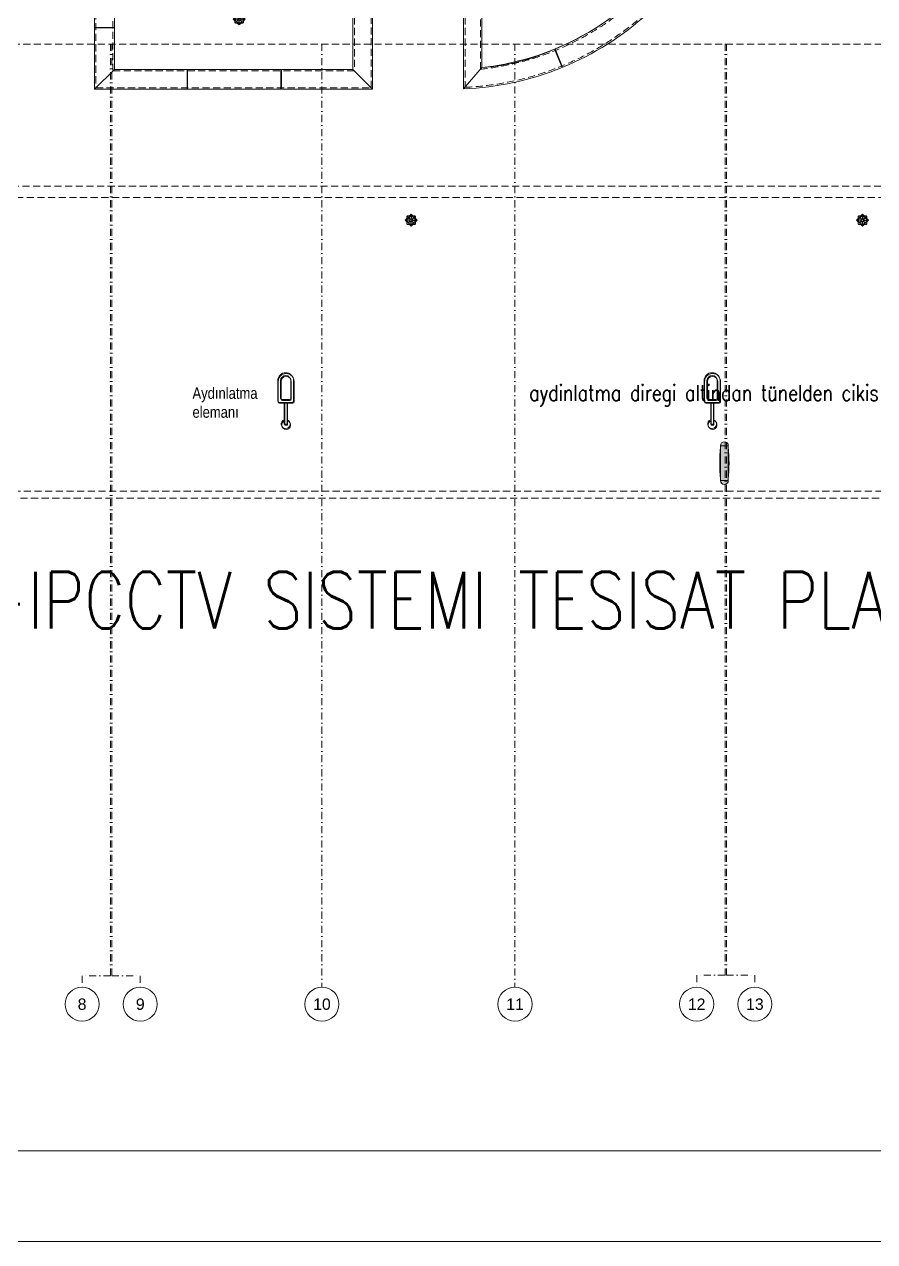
# Model space of a CAD drawing. Header units: metres. Extents: x -13621 to 152406, y -16073 to 22221.
# Drawn here: x 117052 to 120047, y -4219 to 69 of the extents above; entities that cross this region are included whole.
import ezdxf
from ezdxf.enums import TextEntityAlignment as Align

# ---------------------------------------------------------------- set-up
doc = ezdxf.new("R2010")
doc.units = ezdxf.units.M
doc.header["$LTSCALE"] = 100
doc.header["$MEASUREMENT"] = 0
for name, pattern in [('DASHDOT2', [0.5, 0.25, -0.125, 0, -0.125]), ('DOT2', [0.125, 0, -0.125]), ('HIDDEN', [0.375, 0.25, -0.125])]:
    doc.linetypes.add(name, pattern=pattern)
doc.layers.get('0').update_dxf_attribs({"color": 9, "lineweight": 9})
for name, color, linetype, lineweight in [('05S', 9, 'Continuous', 9), ('06A', 9, 'Continuous', 9), ('06C', 9, 'Continuous', 9), ('06D', 9, 'Continuous', 9), ('20', 9, 'DOT2', 9), ('21', 9, 'Continuous', 9), ('24', 9, 'DASHDOT2', 9), ('40', 9, 'Continuous', 9), ('40A', 9, 'Continuous', 9), ('E-YAZI', 7, 'Continuous', 30)]:
    doc.layers.add(name, color=color, linetype=linetype, lineweight=lineweight)
doc.styles.add('Arial', font='arial.ttf', dxfattribs={"height": 2.5})
doc.styles.add('E-YAZI', font='txttw.shx')
doc.styles.add('MuuM_TEXT-STANDART', font='ARIALN.TTF')

# ---------------------------------------------------------------- blocks, each defined once
blk = doc.blocks.new('p-suzgec')
at = {"ltscale": 25}
for p, q in [((-21.1, 0), (-15.5, 5.7)), ((-15.5, -5.7), (-21.1, 0)), ((-15.5, 5.7), (-15.2, 5.9)), ((-15.5, -5.7), (-15.5, 5.7)), ((-13.2, 15), (-15.2, 13)), ((-15.2, 13), (-15.2, -13)), ((12.8, 15), (-13.2, 15)), ((-10.5, 1.2), (-3.4, 0.3)), ((-6.1, 15), (-5.9, 15.2)), ((-5.9, 12.3), (-6, 12.5)), ((-5.9, 15.2), (-0.2, 20.9)), ((-5.9, 15.2), (5.4, 15.2)), ((-5.8, 12), (-5.9, 12.3)), ((-5.1, 12.9), (-5, 12.7)), ((-5, 12.7), (-4.8, 12.4)), ((-3.3, 0.2), (-3.4, 0.3)), ((-0.2, 0), (-0.5, 0)), ((-0.2, 20.9), (5.4, 15.2)), ((-0.2, 0), (-0.2, 0.2)), ((-0.2, 0), (0, 0)), ((-0.2, 0), (-0.2, -0.2)), ((0.9, 10.2), (0, 3.1)), ((0, 3), (0, 3.1)), ((5.4, 15.2), (5.6, 15)), ((12.1, 5.6), (12.3, 5.7)), ((12.6, 4.8), (12.5, 4.7)), ((14.8, 13), (12.8, 15)), ((14.8, -13), (14.8, 13)), ((14.8, 5.9), (15, 5.7)), ((15, 5.7), (15, -5.7)), ((15, 5.7), (20.6, 0)), ((20.6, 0), (15, -5.7)), ((-15.2, -5.9), (-15.5, -5.7)), ((-15.2, -13), (-13.2, -15)), ((-13.2, -15), (12.8, -15)), ((-13.1, -4.8), (-13, -4.7)), ((-13, -4.7), (-12.6, -4.6)), ((-12.6, -5.6), (-12.8, -5.7)), ((-12.2, -5.5), (-12.6, -5.6)), ((-5.9, -15.2), (-6.1, -15)), ((5.4, -15.2), (-5.9, -15.2)), ((-0.2, -20.9), (-5.9, -15.2)), ((-1.4, -10.2), (-0.5, -3.1)), ((-0.5, -3), (-0.5, -3.1)), ((5.4, -15.2), (-0.2, -20.9)), ((2.8, -0.2), (2.9, -0.3)), ((10, -1.2), (2.9, -0.3)), ((4.5, -12.7), (4.3, -12.4)), ((4.6, -12.9), (4.5, -12.7)), ((5.3, -12), (5.4, -12.3)), ((5.4, -12.3), (5.5, -12.5)), ((5.6, -15), (5.4, -15.2)), ((12.8, -15), (14.8, -13)), ((15, -5.7), (14.8, -5.9))]:
    blk.add_line(p, q, dxfattribs=at)
for centre, radius in [((-17.9, 0), 0.4), ((-17.9, 0), 0.358), ((-0.2, 0), 14.3), ((-12.8, 12.5), 0.3), ((-0.2, 17.7), 0.4), ((-0.2, 17.7), 0.358), ((12.2, 12.5), 0.3), ((17.4, 0), 0.4), ((17.4, 0), 0.358), ((-12.8, -12.5), 0.3), ((-0.2, -17.7), 0.4), ((-0.2, -17.7), 0.358), ((12.2, -12.5), 0.3)]:
    blk.add_circle(centre, radius, dxfattribs=at)
for radius, start, end in [(13.5, 114.6147, 200.3853), (13.8, 110.4176, 114.5824), (13.7, 110.4084, 114.5916), (13.3, 110.3378, 114.6622), (13.2, 110.3292, 114.6708), (13.5, 24.6147, 110.3853), (13.6, 294.6147, 20.3853), (13.2, 20.3292, 24.6708), (13.3, 20.3378, 24.6622), (13.7, 20.4084, 24.5916), (13.8, 20.4176, 24.5824), (13.7, 200.4084, 204.5916), (13.8, 200.4176, 204.5824), (13.3, 200.3378, 204.6622), (13.2, 200.3292, 204.6708), (13.5, 204.6147, 290.3853), (13.2, 290.3292, 294.6708), (13.3, 290.3378, 294.6622), (13.7, 290.4084, 294.5916), (13.8, 290.4176, 294.5824)]:
    blk.add_arc((-0.2, 0), radius, start, end, dxfattribs=at)
for points, knots in [([(-10.5, -0.3), (-10.6, -0.3), (-10.7, -0.3), (-10.9, -0.2), (-11, -0.2), (-11.1, 0), (-11.2, 0.1), (-11.2, 0.3), (-11.2, 0.4), (-11.2, 0.6), (-11.2, 0.7), (-11.1, 0.9), (-11.1, 1), (-10.9, 1.1), (-10.8, 1.1), (-10.6, 1.2), (-10.5, 1.2), (-10.4, 1.2)], [2.169268, 2.169268, 2.169268, 2.169268, 2.468107, 2.468107, 2.768207, 2.768207, 3.065525, 3.065525, 3.362844, 3.362844, 3.660162, 3.660162, 3.95748, 3.95748, 4.257581, 4.257581, 4.55635, 4.55635, 4.55635, 4.55635]), ([(-7.7, 7), (-7.8, 7.1), (-7.8, 7.2), (-7.9, 7.4), (-7.9, 7.5), (-7.9, 7.7), (-7.9, 7.8), (-7.8, 8), (-7.8, 8), (-7.6, 8.2), (-7.5, 8.2), (-7.3, 8.3), (-7.2, 8.3), (-7, 8.3), (-6.9, 8.3), (-6.7, 8.2), (-6.6, 8.1), (-6.6, 8)], [2.169268, 2.169268, 2.169268, 2.169268, 2.468107, 2.468107, 2.768207, 2.768207, 3.065525, 3.065525, 3.362844, 3.362844, 3.660162, 3.660162, 3.95748, 3.95748, 4.257581, 4.257581, 4.55635, 4.55635, 4.55635, 4.55635]), ([(-3.5, 0.4), (-3.5, 0.4), (-3.5, 0.4), (-3.5, 0.4), (-3.4, 0.4), (-3.4, 0.4), (-3.4, 0.3), (-3.3, 0.3), (-3.3, 0.3), (-3.3, 0.3), (-3.3, 0.2), (-3.2, 0.2), (-3.2, 0.1), (-3.3, 0.1), (-3.3, 0), (-3.3, 0), (-3.3, -0.1), (-3.4, -0.1), (-3.4, -0.1), (-3.5, -0.1), (-3.5, -0.1), (-3.5, -0.1), (-3.5, -0.1)], [-0.0013985, -0.0013985, -0.0013985, -0.0013985, 0, 0, 0, 0.0909291, 0.0909291, 0.1818582, 0.1818582, 0.2711248, 0.2711248, 0.3603915, 0.3603915, 0.4496581, 0.4496581, 0.5389247, 0.5389247, 0.6298538, 0.6298538, 0.7207829, 0.7207829, 0.7401198, 0.7401198, 0.7401198, 0.7401198]), ([(-2.2, 2.6), (-2.2, 2.6), (-2.2, 2.6), (-2.2, 2.6), (-2.2, 2.5), (-2.2, 2.5), (-2.2, 2.4), (-2.2, 2.4), (-2.2, 2.3), (-2.2, 2.3), (-2.2, 2.3), (-2.3, 2.2), (-2.3, 2.2), (-2.3, 2.2), (-2.4, 2.2), (-2.4, 2.1), (-2.5, 2.1), (-2.5, 2.2), (-2.6, 2.2), (-2.6, 2.2), (-2.6, 2.2), (-2.6, 2.2), (-2.6, 2.2)], [-0.0013985, -0.0013985, -0.0013985, -0.0013985, 0, 0, 0, 0.0909291, 0.0909291, 0.1818582, 0.1818582, 0.2711248, 0.2711248, 0.3603915, 0.3603915, 0.4496581, 0.4496581, 0.5389247, 0.5389247, 0.6298538, 0.6298538, 0.7207829, 0.7207829, 0.7401198, 0.7401198, 0.7401198, 0.7401198]), ([(-0.6, 10.2), (-0.6, 10.3), (-0.5, 10.4), (-0.5, 10.6), (-0.4, 10.7), (-0.3, 10.8), (-0.2, 10.9), (0, 11), (0.1, 11), (0.3, 11), (0.4, 11), (0.6, 10.9), (0.7, 10.8), (0.8, 10.7), (0.9, 10.6), (0.9, 10.4), (1, 10.3), (0.9, 10.2)], [2.169268, 2.169268, 2.169268, 2.169268, 2.468107, 2.468107, 2.768207, 2.768207, 3.065525, 3.065525, 3.362844, 3.362844, 3.660162, 3.660162, 3.95748, 3.95748, 4.257581, 4.257581, 4.55635, 4.55635, 4.55635, 4.55635]), ([(0.1, 3.2), (0.1, 3.2), (0.1, 3.2), (0.1, 3.2), (0.1, 3.2), (0.1, 3.2), (0.1, 3.1), (0.1, 3.1), (0, 3), (0, 3), (-0.1, 3), (-0.1, 3), (-0.2, 3), (-0.2, 3), (-0.2, 3), (-0.3, 3), (-0.3, 3.1), (-0.3, 3.1), (-0.4, 3.2), (-0.4, 3.2), (-0.4, 3.2), (-0.4, 3.3), (-0.4, 3.3)], [-0.0013985, -0.0013985, -0.0013985, -0.0013985, 0, 0, 0, 0.0909291, 0.0909291, 0.1818582, 0.1818582, 0.2711248, 0.2711248, 0.3603915, 0.3603915, 0.4496581, 0.4496581, 0.5389247, 0.5389247, 0.6298538, 0.6298538, 0.7207829, 0.7207829, 0.7401198, 0.7401198, 0.7401198, 0.7401198]), ([(2.3, 2), (2.3, 2), (2.3, 2), (2.3, 2), (2.3, 2), (2.2, 2), (2.2, 1.9), (2.2, 1.9), (2.1, 1.9), (2.1, 2), (2, 2), (2, 2), (1.9, 2), (1.9, 2.1), (1.9, 2.1), (1.9, 2.2), (1.9, 2.2), (1.9, 2.3), (1.9, 2.3), (1.9, 2.3), (2, 2.4), (2, 2.4), (2, 2.4)], [-0.0013985, -0.0013985, -0.0013985, -0.0013985, 0, 0, 0, 0.0909291, 0.0909291, 0.1818582, 0.1818582, 0.2711248, 0.2711248, 0.3603915, 0.3603915, 0.4496581, 0.4496581, 0.5389247, 0.5389247, 0.6298538, 0.6298538, 0.7207829, 0.7207829, 0.7401198, 0.7401198, 0.7401198, 0.7401198]), ([(3, -0.4), (3, -0.4), (3, -0.4), (3, -0.4), (2.9, -0.4), (2.9, -0.4), (2.9, -0.3), (2.8, -0.3), (2.8, -0.3), (2.8, -0.3), (2.8, -0.2), (2.7, -0.2), (2.7, -0.1), (2.8, -0.1), (2.8, 0), (2.8, 0), (2.8, 0.1), (2.9, 0.1), (2.9, 0.1), (3, 0.1), (3, 0.1), (3, 0.1), (3, 0.1)], [-0.0013985, -0.0013985, -0.0013985, -0.0013985, 0, 0, 0, 0.0909291, 0.0909291, 0.1818582, 0.1818582, 0.2711248, 0.2711248, 0.3603915, 0.3603915, 0.4496581, 0.4496581, 0.5389247, 0.5389247, 0.6298538, 0.6298538, 0.7207829, 0.7207829, 0.7401198, 0.7401198, 0.7401198, 0.7401198]), ([(6.8, 7.4), (6.8, 7.5), (6.9, 7.6), (7.1, 7.7), (7.2, 7.7), (7.4, 7.7), (7.5, 7.7), (7.7, 7.6), (7.8, 7.5), (7.9, 7.4), (8, 7.3), (8.1, 7.1), (8.1, 7), (8, 6.8), (8, 6.7), (7.9, 6.5), (7.8, 6.4), (7.8, 6.3)], [2.169268, 2.169268, 2.169268, 2.169268, 2.468107, 2.468107, 2.768207, 2.768207, 3.065525, 3.065525, 3.362844, 3.362844, 3.660162, 3.660162, 3.95748, 3.95748, 4.257581, 4.257581, 4.55635, 4.55635, 4.55635, 4.55635]), ([(10, 0.3), (10.1, 0.3), (10.2, 0.3), (10.4, 0.2), (10.5, 0.2), (10.6, 0), (10.7, -0.1), (10.7, -0.3), (10.7, -0.4), (10.7, -0.6), (10.7, -0.7), (10.6, -0.9), (10.6, -1), (10.4, -1.1), (10.3, -1.1), (10.1, -1.2), (10, -1.2), (9.9, -1.2)], [2.169268, 2.169268, 2.169268, 2.169268, 2.468107, 2.468107, 2.768207, 2.768207, 3.065525, 3.065525, 3.362844, 3.362844, 3.660162, 3.660162, 3.95748, 3.95748, 4.257581, 4.257581, 4.55635, 4.55635, 4.55635, 4.55635]), ([(-7.3, -7.4), (-7.3, -7.5), (-7.4, -7.6), (-7.6, -7.7), (-7.7, -7.7), (-7.9, -7.7), (-8, -7.7), (-8.2, -7.6), (-8.3, -7.5), (-8.4, -7.4), (-8.5, -7.3), (-8.6, -7.1), (-8.6, -7), (-8.5, -6.8), (-8.5, -6.7), (-8.4, -6.5), (-8.3, -6.4), (-8.3, -6.3)], [2.169268, 2.169268, 2.169268, 2.169268, 2.468107, 2.468107, 2.768207, 2.768207, 3.065525, 3.065525, 3.362844, 3.362844, 3.660162, 3.660162, 3.95748, 3.95748, 4.257581, 4.257581, 4.55635, 4.55635, 4.55635, 4.55635]), ([(-2.8, -2), (-2.8, -2), (-2.8, -2), (-2.8, -2), (-2.8, -2), (-2.7, -2), (-2.7, -1.9), (-2.7, -1.9), (-2.6, -1.9), (-2.6, -2), (-2.5, -2), (-2.5, -2), (-2.4, -2), (-2.4, -2.1), (-2.4, -2.1), (-2.4, -2.2), (-2.4, -2.2), (-2.4, -2.3), (-2.4, -2.3), (-2.4, -2.3), (-2.5, -2.4), (-2.5, -2.4), (-2.5, -2.4)], [-0.0013985, -0.0013985, -0.0013985, -0.0013985, 0, 0, 0, 0.0909291, 0.0909291, 0.1818582, 0.1818582, 0.2711248, 0.2711248, 0.3603915, 0.3603915, 0.4496581, 0.4496581, 0.5389247, 0.5389247, 0.6298538, 0.6298538, 0.7207829, 0.7207829, 0.7401198, 0.7401198, 0.7401198, 0.7401198]), ([(0.1, -10.2), (0.1, -10.3), (0, -10.4), (0, -10.6), (-0.1, -10.7), (-0.2, -10.8), (-0.3, -10.9), (-0.5, -11), (-0.6, -11), (-0.8, -11), (-0.9, -11), (-1.1, -10.9), (-1.2, -10.8), (-1.3, -10.7), (-1.4, -10.6), (-1.4, -10.4), (-1.5, -10.3), (-1.4, -10.2)], [2.169268, 2.169268, 2.169268, 2.169268, 2.468107, 2.468107, 2.768207, 2.768207, 3.065525, 3.065525, 3.362844, 3.362844, 3.660162, 3.660162, 3.95748, 3.95748, 4.257581, 4.257581, 4.55635, 4.55635, 4.55635, 4.55635]), ([(-0.6, -3.2), (-0.6, -3.2), (-0.6, -3.2), (-0.6, -3.2), (-0.6, -3.2), (-0.6, -3.2), (-0.6, -3.1), (-0.6, -3.1), (-0.5, -3), (-0.5, -3), (-0.4, -3), (-0.4, -3), (-0.4, -3), (-0.3, -3), (-0.3, -3), (-0.2, -3), (-0.2, -3.1), (-0.2, -3.1), (-0.2, -3.2), (-0.1, -3.2), (-0.1, -3.2), (-0.1, -3.3), (-0.1, -3.3)], [-0.0013985, -0.0013985, -0.0013985, -0.0013985, 0, 0, 0, 0.0909291, 0.0909291, 0.1818582, 0.1818582, 0.2711248, 0.2711248, 0.3603915, 0.3603915, 0.4496581, 0.4496581, 0.5389247, 0.5389247, 0.6298538, 0.6298538, 0.7207829, 0.7207829, 0.7401198, 0.7401198, 0.7401198, 0.7401198]), ([(1.7, -2.6), (1.7, -2.6), (1.7, -2.6), (1.7, -2.6), (1.7, -2.5), (1.7, -2.5), (1.7, -2.4), (1.7, -2.4), (1.7, -2.3), (1.7, -2.3), (1.7, -2.3), (1.8, -2.2), (1.8, -2.2), (1.8, -2.2), (1.9, -2.2), (1.9, -2.1), (2, -2.1), (2, -2.2), (2.1, -2.2), (2.1, -2.2), (2.1, -2.2), (2.1, -2.2), (2.1, -2.2)], [-0.0013985, -0.0013985, -0.0013985, -0.0013985, 0, 0, 0, 0.0909291, 0.0909291, 0.1818582, 0.1818582, 0.2711248, 0.2711248, 0.3603915, 0.3603915, 0.4496581, 0.4496581, 0.5389247, 0.5389247, 0.6298538, 0.6298538, 0.7207829, 0.7207829, 0.7401198, 0.7401198, 0.7401198, 0.7401198]), ([(7.2, -7), (7.3, -7.1), (7.3, -7.2), (7.4, -7.4), (7.4, -7.5), (7.4, -7.7), (7.4, -7.8), (7.3, -8), (7.3, -8), (7.1, -8.2), (7, -8.2), (6.8, -8.3), (6.7, -8.3), (6.5, -8.3), (6.4, -8.3), (6.2, -8.2), (6.1, -8.1), (6.1, -8)], [2.169268, 2.169268, 2.169268, 2.169268, 2.468107, 2.468107, 2.768207, 2.768207, 3.065525, 3.065525, 3.362844, 3.362844, 3.660162, 3.660162, 3.95748, 3.95748, 4.257581, 4.257581, 4.55635, 4.55635, 4.55635, 4.55635])]:
    blk.add_open_spline(points, degree=3, knots=knots, dxfattribs=at)
for points, weights in [([(-10.4, 1.2), (-5.1, 0.6), (-3.5, 0.4)], [1.04357122072, 1.19470433147, 1]), ([(-2.6, 2.2), (-3.9, 3.4), (-7.7, 7)], [1, 1.19289012244, 1.04336959178]), ([(-6.6, 8), (-3.3, 3.9), (-2.2, 2.6)], [1.04357122128, 1.19470433435, 1]), ([(-0.4, 3.3), (-0.4, 4.9), (-0.6, 10.2)], [1, 1.1928901223, 1.04336959175]), ([(0.9, 10.2), (0.3, 4.9), (0.1, 3.2)], [1.04357122043, 1.19470432993, 1]), ([(2, 2.4), (3.1, 3.6), (6.8, 7.4)], [1, 1.19289012017, 1.04336959134]), ([(7.8, 6.3), (3.6, 3), (2.3, 2)], [1.04357122006, 1.19470432802, 1]), ([(11.7, 5.5), (11.9, 5.6), (12.1, 5.6)], [1.02554744525, 1.0127799804, 1]), ([(12.5, 4.7), (12.3, 4.7), (12.1, 4.6)], [1, 1.0127799804, 1.02554744526]), ([(-3.5, -0.1), (-5.2, -0.2), (-10.5, -0.3)], [1, 1.19289012449, 1.04336959218]), ([(-8.3, -6.3), (-4.1, -3), (-2.8, -2)], [1.04357122094, 1.1947043326, 1]), ([(-2.5, -2.4), (-3.6, -3.6), (-7.3, -7.4)], [1, 1.19289012327, 1.04336959194]), ([(-1.4, -10.2), (-0.8, -4.9), (-0.6, -3.2)], [1.04357122103, 1.19470433305, 1]), ([(-0.1, -3.3), (-0.1, -4.9), (0.1, -10.2)], [1, 1.19289011339, 1.04336959002]), ([(6.1, -8), (2.8, -3.9), (1.7, -2.6)], [1.04357121982, 1.19470432681, 1]), ([(2.1, -2.2), (3.4, -3.4), (7.2, -7)], [1, 1.19289011781, 1.04336959088])]:
    blk.add_rational_spline(points, weights, degree=2, dxfattribs=at)
for points, weights, knots in [([(3, 0.1), (3.5, 0.1), (6, 0.2), (10, 0.3)], [4.14064799907, 3.56700040162, 2.15953650571, 1.32480586323], [27.48414514, 27.48414514, 27.48414514, 27.50397367, 27.53272487, 27.53272487, 27.53272487]), ([(9.9, -1.2), (7.9, -1), (4.7, -0.6), (3.3, -0.4), (3, -0.4)], [1.32476723726, 1.64485472039, 2.71311941379, 3.81141839734, 4.16242382948], [0.00590224, 0.00590224, 0.00590224, 0.01753913, 0.04477222, 0.05758123, 0.05758123, 0.05758123])]:
    blk.add_rational_spline(points, weights, degree=2, knots=knots, dxfattribs=at)
blk = doc.blocks.new('g-prs-logo-yan')
at = {"layer": '05S'}
h = blk.add_hatch(color=253, dxfattribs=at)
h.dxf.hatch_style = 1
h.paths.add_polyline_path([(123, 11), (17, 11), (17, -11), (123, -11)])
h.paths.add_polyline_path([(17, 11, 0.636364), (17, -11)])
h.paths.add_polyline_path([(123, 11), (123, -11, 0.636364)])
h = blk.add_hatch(color=8, dxfattribs=at)
h.dxf.hatch_style = 1
h.paths.add_polyline_path([(26.9, 11), (113, 11, 0.046475)])
h.paths.add_polyline_path([(113, -11), (26.9, -11, 0.046475)])
h = blk.add_hatch(color=256, dxfattribs=at)
h.dxf.hatch_style = 1
h.paths.add_polyline_path([(127, 8), (138, 8), (138, -8), (127, -8, 0.374793)])
h.paths.add_polyline_path([(138, 11), (140, 11), (140, -11), (138, -11)])
for points in [[(17, 11), (123, 11), (123, -11), (17, -11), (17, 11)], [(127, 8), (138, 8)], [(138, 11), (140, 11)], [(138, 11), (138, -11)], [(140, 11), (140, -11)], [(127, -8), (138, -8)], [(138, -11), (140, -11)]]:
    blk.add_lwpolyline(points)
for centre, radius, start, end in [((22.1, 0), 12.1, 115.0576, 244.9424), ((70, -451), 464, 84.6782, 95.3218), ((117.9, 0), 12.1, 295.0576, 64.9424), ((70, 451), 464, 264.6782, 275.3218)]:
    blk.add_arc(centre, radius, start, end)
blk = doc.blocks.new('p-cati_porsche')
blk.add_line((1886.7, -3112.8), (1888.1, -3111.4))
for points in [[(2062, -2879), (2124.6, -2910.5)], [(2063, -2877.3), (2125.5, -2908.7)]]:
    blk.add_lwpolyline(points)
at = {"layer": '06A'}
for points in [[(2199, 0), (0, 0), (0, -1496.2), (-41, -1496.2), (-41, -1801.5)], [(0, 0), (50, -50)], [(2148, -50), (2199, 1)], [(2237, -1855.4), (2237, -1853.4), (2239, -1853.4), (2239, -1496.2), (2198, -1496.2), (2198, 1)], [(2148, -1496.2), (2148, -50), (50, -50), (50, -1496.2)], [(29, -1801.5), (29, -1566.2), (84, -1566.2), (84, -1496.2), (-1, -1496.2)], [(2199, -1496.2), (2114, -1496.2), (2114, -1566.2), (2169, -1566.2), (2169, -1853.4), (2239, -1853.4)], [(1098.5, -3168.3), (1098.5, -1665.5)], [(1104.5, -3168.3), (1104.5, -1665.5)], [(-41, -1801.5), (29, -1801.5)], [(-41, -1801.5), (-39, -1801.5), (-39, -1803.5), (-41, -1803.5)], [(-41, -1803.5), (-41, -2161.5)], [(-41, -1803.5), (29, -1803.5)], [(29, -1801.5), (27, -1801.5), (27, -1803.5), (29, -1803.5)], [(29, -1803.5), (29, -2161.5)], [(2169, -1853.4), (2171, -1853.4), (2171, -1855.4)], [(2239, -2211.2), (2169, -2211.2), (2169, -1855.4), (2194, -1855.4)], [(2194, -1855.4), (2239, -1855.4)], [(2239, -2211.2), (2239, -1933.3), (2239, -1855.4)], [(-41, -2161.5), (29, -2161.5)], [(-41, -2161.5), (-39, -2161.5), (-39, -2163.5), (-41, -2163.5)], [(-41, -2163.5), (-41, -2521.5)], [(-41, -2163.5), (29, -2163.5)], [(29, -2161.5), (27, -2161.5), (27, -2163.5), (29, -2163.5)], [(29, -2163.5), (29, -2521.5)], [(2169, -2211.2), (2171, -2211.2), (2171, -2213.2)], [(2239, -2490.7), (2239, -2269.5), (2239, -2213.2), (2169, -2213.2), (2169, -2490), (2169, -2490), (2169, -2490)], [(2239, -2211.2), (2237, -2211.2), (2237, -2213.2)], [(-41, -2521.5), (29, -2521.5)], [(-41, -2521.5), (-39, -2521.5), (-39, -2523.5), (-41, -2523.5)], [(-41, -2523.5), (-41, -2881.5)], [(-41, -2523.5), (29, -2523.5)], [(29, -2521.5), (27, -2521.5), (27, -2523.5), (29, -2523.5)], [(29, -2523.5), (29, -2881.5)], [(2239, -2490.7), (2239, -2490.7)], [(2162.2, -2563.2), (2231.7, -2570.8)], [(2232, -2568.8), (2162.4, -2561.2)], [(2164.4, -2561.4), (2164.1, -2563.4)], [(2230, -2568.6), (2229.7, -2570.6)], [(-41, -2881.5), (29, -2881.5)], [(-41, -2881.5), (-39, -2881.5), (-39, -2883.5), (-41, -2883.5)], [(-41, -2883.5), (-41, -3241.5)], [(-41, -2883.5), (29, -2883.5)], [(29, -2881.5), (27, -2881.5), (27, -2883.5), (29, -2883.5)], [(29, -2883.5), (29, -3241.5)], [(2124.6, -2910.5), (2062, -2879)], [(2063, -2877.3), (2125.5, -2908.7)], [(2064.7, -2878.2), (2063.8, -2879.9)], [(2123.7, -2907.8), (2122.8, -2909.6)], [(617.9, -3459.5), (939, -3459.5), (939, -3440.6), (939, -3168.3), (869, -3168.3), (869, -3389.5), (617.9, -3389.5)], [(1862.5, -3141.3), (1861, -3142.7)], [(1907.3, -3189.7), (1905.9, -3191.1)], [(-41, -3241.5), (29, -3241.5)], [(-41, -3241.5), (-39, -3241.5), (-39, -3243.5), (-41, -3243.5)], [(-41, -3243.5), (-41, -3459.5), (285, -3459.5)], [(-41, -3243.5), (29, -3243.5)], [(29, -3241.5), (27, -3241.5), (27, -3243.5), (29, -3243.5)], [(29, -3243.5), (29, -3389.5), (285, -3389.5)], [(1579.6, -3318), (1606.1, -3382.7)], [(1582.2, -3319.1), (1580.4, -3319.8)], [(1324.1, -3382.8), (1259, -3457.8)], [(1607.2, -3380.1), (1605.4, -3380.9)], [(29, -3389.5), (-41, -3459.5)], [(285, -3459.5), (285, -3389.5)], [(285, -3389.5), (285, -3391.5), (287, -3391.5)], [(287, -3459.5), (287, -3389.5)], [(287, -3389.5), (615.9, -3389.5)], [(615.9, -3459.5), (615.9, -3389.5)], [(615.9, -3389.5), (615.9, -3391.5), (617.9, -3391.5)], [(615.9, -3459.5), (615.9, -3414.5)], [(617.9, -3459.5), (617.9, -3389.5)], [(617.9, -3459.5), (617.9, -3414.5)], [(869, -3389.5), (939, -3459.5)], [(285, -3459.5), (285, -3457.5), (287, -3457.5)], [(287, -3459.5), (615.9, -3459.5)], [(615.9, -3459.5), (615.9, -3457.5), (617.9, -3457.5)]]:
    blk.add_lwpolyline(points, dxfattribs=at)
for points in [[(50, -896.5), (2148, -896.5), (2148, -861.5), (50, -861.5)], [(1259, -3168.3), (1273, -3168.3), (1273, -1654.5), (925, -1654.5), (925, -3168.3), (939, -3168.3), (939, -1659.5), (1259, -1659.5)], [(939, -3193.2), (1259, -3193.2), (1259, -3168.3), (939, -3168.3)]]:
    blk.add_lwpolyline(points, close=True, dxfattribs=at)
for points in [[(2239, -2490.7, -0.019527), (2232, -2568.8)], [(2231.7, -2570.8, -0.073609), (2150.1, -2858)], [(2063, -2877.3, 0.014029), (2086.3, -2829.3)], [(2150.1, -2858, -0.013797), (2125.5, -2908.7, -0.013797)], [(2124.6, -2910.5, -0.087487), (1908.7, -3191.2), (1861.1, -3139.9, 0.087306), (2062, -2879, 0.076913)], [(1608, -3382), (1581.4, -3317.2, 0.087252), (1859.6, -3141.2), (1907.2, -3192.6, -0.087466), (1608, -3382)], [(1937.4, -3163.9, -0.004934), (1923, -3177.9)]]:
    blk.add_lwpolyline(points, format="xyb", dxfattribs=at)
for points in [[(1324.1, -3170.8), (1324.1, -3382.8, 0.08921), (1579.6, -3318), (1606.1, -3382.7, -0.087722), (1259, -3457.8), (1259, -3168.3), (1324.1, -3168.3)], [(1608, -3382), (1581.4, -3317.2, 0.087252), (1859.6, -3141.2), (1907.2, -3192.6, -0.087466)]]:
    blk.add_lwpolyline(points, format="xyb", close=True, dxfattribs=at)
for start, end in [(352.5804, 356.8919), (335.7079, 352.4597)]:
    blk.add_arc((1220.4, -2438.5), 950, start, end, dxfattribs=at)
at = {"layer": '06C'}
blk.add_lwpolyline([(939, -3193.2), (939, -1659.5), (1259, -1659.5), (1259, -3193.2)], close=True, dxfattribs=at)
blk.add_lwpolyline([(1259, -2134.7), (1261, -2134.7), (1261, -2136.7), (1259, -2136.7)], dxfattribs=at)
at = {"layer": '06D'}
for points in [[(945, -3168.3), (945, -1665.5), (1253, -1665.5), (1253, -3168.3)], [(1253, -2134.7), (1253, -1665.5), (945, -1665.5), (945, -2134.7)], [(1098.5, -1742.5), (945, -1742.5)], [(1098.5, -1748.5), (945, -1748.5)], [(1253, -1742.5), (1104.5, -1742.5)], [(1253, -1748.5), (1104.5, -1748.5)], [(1098.5, -1840.1), (945, -1840.1)], [(1253, -1840.1), (1104.5, -1840.1)], [(1098.5, -1846.1), (945, -1846.1)], [(1253, -1846.1), (1104.5, -1846.1)], [(1098.5, -1937.6), (945, -1937.6)], [(1098.5, -1943.6), (945, -1943.6)], [(1253, -1937.6), (1104.5, -1937.6)], [(1253, -1943.6), (1104.5, -1943.6)], [(1098.5, -2035.1), (945, -2035.1)], [(1098.5, -2041.1), (945, -2041.1)], [(1253, -2035.1), (1104.5, -2035.1)], [(1253, -2041.1), (1104.5, -2041.1)], [(1098.5, -2132.7), (945, -2132.7)], [(1098.5, -2138.7), (945, -2138.7)], [(1253, -2132.7), (1104.5, -2132.7)], [(1253, -2138.7), (1104.5, -2138.7)], [(1098.5, -2230.2), (945, -2230.2)], [(1098.5, -2236.2), (945, -2236.2)], [(1253, -2230.2), (1104.5, -2230.2)], [(1253, -2236.2), (1104.5, -2236.2)], [(1098.5, -2327.7), (945, -2327.7)], [(1098.5, -2333.7), (945, -2333.7)], [(1253, -2327.7), (1104.5, -2327.7)], [(1253, -2333.7), (1104.5, -2333.7)], [(1098.5, -2425.3), (945, -2425.3)], [(1098.5, -2431.3), (945, -2431.3)], [(1253, -2425.3), (1104.5, -2425.3)], [(1253, -2431.3), (1104.5, -2431.3)], [(1098.5, -2522.8), (945, -2522.8)], [(1098.5, -2528.8), (945, -2528.8)], [(1253, -2522.8), (1104.5, -2522.8)], [(1253, -2528.8), (1104.5, -2528.8)], [(1098.5, -2620.3), (945, -2620.3)], [(1098.5, -2626.3), (945, -2626.3)], [(1253, -2620.3), (1104.5, -2620.3)], [(1253, -2626.3), (1104.5, -2626.3)], [(1098.5, -2717.9), (945, -2717.9)], [(1098.5, -2723.9), (945, -2723.9)], [(1253, -2717.9), (1104.5, -2717.9)], [(1253, -2723.9), (1104.5, -2723.9)], [(1098.5, -2815.4), (945, -2815.4)], [(1098.5, -2821.4), (945, -2821.4)], [(1253, -2815.4), (1104.5, -2815.4)], [(1253, -2821.4), (1104.5, -2821.4)], [(1098.5, -2912.9), (945, -2912.9)], [(1253, -2912.9), (1104.5, -2912.9)], [(1098.5, -2918.9), (945, -2918.9)], [(1253, -2918.9), (1104.5, -2918.9)], [(1098.5, -3010.5), (945, -3010.5)], [(1098.5, -3016.5), (945, -3016.5)], [(1253, -3010.5), (1104.5, -3010.5)], [(1253, -3016.5), (1104.5, -3016.5)], [(1098.5, -3108), (945, -3108)], [(1098.5, -3114), (945, -3114)], [(1253, -3108), (1104.5, -3108)], [(1253, -3114), (1104.5, -3114)]]:
    blk.add_lwpolyline(points, dxfattribs=at)
at = {"layer": '20', "linetype": 'HIDDEN'}
for points in [[(2174, -1494.2), (2174, -24), (24.4, -24), (24, -1494.2), (44, -1494.2), (44, -44), (2154, -44), (2154, -1494.2), (2174, -1494.2)], [(2148, -867.5), (50, -867.5), (50, -887.5), (696.2, -887.5), (696.2, -887.5), (696.2, -887.5), (696.2, -887.5), (2148, -887.5)], [(874.5, -3168.3), (874.5, -3394.7), (23.8, -3394.7), (23.8, -1560.7), (78.5, -1560.7), (78.5, -1501), (-35.6, -1501), (-35.6, -3454.1), (933.6, -3454.1), (933.6, -3168.3)], [(945, -3168.3), (945, -3187.2)], [(1098.5, -3168.3), (1098.5, -3187.2)], [(1104.5, -3168.3), (1104.5, -3187.2)], [(1253, -3168.3), (1253, -3187.2)], [(939, -3187.2), (1259, -3187.2)]]:
    blk.add_lwpolyline(points, dxfattribs=at)
for points in [[(2233.6, -2492), (2233.6, -1501), (2119.5, -1501), (2119.5, -1560.7), (2174.2, -1560.7), (2174.2, -2489.5, -0.369376), (1318.9, -3388.7), (1318.9, -3168.3)], [(1264.5, -3168.3), (1264.5, -3452.3, 0.386567), (2233.6, -2490)]]:
    blk.add_lwpolyline(points, format="xyb", dxfattribs=at)
at = {"layer": '40'}
blk.add_lwpolyline([(50, -861.5), (2148, -861.5), (2148, -50), (50, -50)], close=True, dxfattribs=at)
blk.add_lwpolyline([(29, -1566.2), (29, -3389.5), (869, -3389.5), (869, -3168.3), (925, -3168.3), (925, -1654.5), (1273, -1654.5), (1273, -3168.3), (1324.1, -3168.3), (1324.1, -3382.8, 0.345269), (2162.2, -2563.2, 0.019153), (2169, -2490), (2169, -1566.2), (2114, -1566.2), (2114, -1496.2), (2148, -1496.2), (2148, -896.5), (50, -896.5), (50, -1496.2), (84, -1496.2), (84, -1566.2)], format="xyb", close=True, dxfattribs=at)
at = {"layer": '06D'}
for name, p in [('g-prs-logo-yan', (-140, -60.7)), ('p-suzgec', (469.2, -455.7)), ('p-suzgec', (1730.5, -455.7)), ('p-suzgec', (469.2, -1162)), ('p-suzgec', (1730.5, -1162)), ('p-suzgec', (469.2, -2112)), ('p-suzgec', (1730.5, -2112)), ('p-suzgec', (1730.5, -2862)), ('p-suzgec', (469.2, -3212))]:
    blk.add_blockref(name, p, dxfattribs=at)
blk = doc.blocks.new('pilon-porsche')
at = {"layer": '05S'}
h = blk.add_hatch(color=256, dxfattribs=at)
h.dxf.hatch_style = 1
edge = h.paths.add_edge_path()
edge.add_line((0, 11), (98, 11))
edge.add_arc((98, 0), 11, -90, 90, ccw=False)
edge.add_line((98, -11), (0, -11))
edge.add_arc((0, 0), 11, 90, 270, ccw=False)
at = {"layer": '06C'}
for points in [[(0, 11), (98, 11, -1), (98, -11), (0, -11, -1), (0, 11)], [(94.5, 11, 0.043956), (3.5, 11, -0.043956)], [(94.5, -11, -0.043956), (3.5, -11, 0.043956)]]:
    blk.add_lwpolyline(points, format="xyb", dxfattribs=at)
blk.add_lwpolyline([(0, 11), (98, 11)], dxfattribs=at)
blk.add_lwpolyline([(0, -11), (0, 11), (98, 11), (98, -11)], close=True, dxfattribs=at)
blk = doc.blocks.new('0_aks')
at = {"linetype": 'Continuous'}
blk.add_circle((0, 0), 3, dxfattribs=at)
at = {"style": 'Arial'}
blk.add_attdef('AKS', text='', height=2, dxfattribs=at).set_placement((0, 0), align=Align.MIDDLE_CENTER)
blk = doc.blocks.new('p-akslar_yeni')
at = {"layer": '24'}
for points in [[(11770, -8575), (11770, -11857.2)], [(11775, -8575), (11775, -11857.2)], [(12515, -8575), (12515, -11897.2)], [(13195, -8575), (13195, -11897.2)], [(13935, -8575), (13935, -11854.6), (13835, -11854.6), (13835, -11897.2)], [(13940, -8575), (13940, -11854.6), (14040, -11854.6), (14040, -11897.2)], [(11770, -11857.2), (11670, -11857.2), (11670, -11897.2)], [(11775, -11857.2), (11875, -11857.2), (11875, -11897.2)]]:
    blk.add_lwpolyline(points, dxfattribs=at)
at = {"layer": '21', "xscale": 20, "yscale": 20, "zscale": 20}
for p, values in [((11670, -11957.2), {'AKS': '8'}), ((11875, -11957.2), {'AKS': '9'}), ((12515, -11957.2), {'AKS': '10'}), ((13195, -11957.2), {'AKS': '11'}), ((13835, -11957.2), {'AKS': '12'}), ((14040, -11957.2), {'AKS': '13'})]:
    blk.add_blockref('0_aks', p, dxfattribs=at).add_auto_attribs(values)
blk = doc.blocks.new('p-platform_süzgeç')
at = {"layer": '06D'}
for p in [(-6010.7, -9251.3), (-4420.7, -9251.3)]:
    blk.add_blockref('p-suzgec', p, dxfattribs=at)
blk = doc.blocks.new('A$C442D6FDD')
at = {"layer": '06D', "color": 9}
for p, q in [((13874.7, -3722.5), (13874.7, -3650.8)), ((13884.7, -3712.5), (13884.7, -3650.8)), ((13920.7, -3650.8), (13920.7, -3712.5)), ((13930.7, -3650.8), (13930.7, -3722.5)), ((15376.8, -3722.5), (15376.8, -3650.8)), ((15386.8, -3712.5), (15386.8, -3650.8)), ((15422.8, -3650.8), (15422.8, -3712.5)), ((15432.8, -3650.8), (15432.8, -3722.5)), ((13879.7, -3727.5), (13925.7, -3727.5)), ((13889.7, -3717.5), (13915.7, -3717.5)), ((13897.7, -3788.8), (13897.7, -3727.5)), ((13907.7, -3788.8), (13907.7, -3727.5)), ((15381.8, -3727.5), (15427.8, -3727.5)), ((15391.8, -3717.5), (15417.8, -3717.5)), ((15399.8, -3788.8), (15399.8, -3727.5)), ((15409.8, -3788.8), (15409.8, -3727.5))]:
    blk.add_line(p, q, dxfattribs=at)
for points in [[(13897.7, -3788.8), (13897.7, -3804.6), (13907.7, -3804.6), (13907.7, -3788.8)], [(15399.8, -3788.8), (15399.8, -3804.6), (15409.8, -3804.6), (15409.8, -3788.8)]]:
    blk.add_lwpolyline(points, dxfattribs=at)
for centre, radius, start, end in [((13902.7, -3650.8), 28, 0, 180), ((13902.7, -3650.8), 18, 0, 180), ((15404.8, -3650.8), 28, 0, 180), ((15404.8, -3650.8), 18, 0, 180), ((13879.7, -3722.5), 5, 180, 270), ((13889.7, -3712.5), 5, 180, 270), ((13915.7, -3712.5), 5, 270, 0), ((13925.7, -3722.5), 5, 270, 0), ((15381.8, -3722.5), 5, 180, 270), ((15391.8, -3712.5), 5, 180, 270), ((15417.8, -3712.5), 5, 270, 0), ((15427.8, -3722.5), 5, 270, 0), ((13902.7, -3803.7), 15.7, 108.5399, 71.4601), ((15404.8, -3803.7), 15.7, 108.5399, 71.4601)]:
    blk.add_arc(centre, radius, start, end, dxfattribs=at)

msp = doc.modelspace()

# ---------------------------------------------------------------- linework, layer by layer
at = {"layer": '06D', "linetype": 'HIDDEN'}
for points in [[(111997.6, -1.3), (111997.6, -541.3), (124422.6, -541.3), (124422.6, -1.3), (124382.6, -1.3), (124382.6, -501.3), (112037.6, -501.3), (112037.6, -1.3)], [(112875, -545), (112875, -1600), (123292.5, -1600), (123292.5, -545), (123262.5, -545), (123262.5, -1575), (112900, -1575), (112905, -545)]]:
    msp.add_lwpolyline(points, close=True, dxfattribs=at)
at = {"layer": '20', "linetype": 'HIDDEN'}
msp.add_lwpolyline([(124422.7, -1.3), (111997.7, -1.3)], dxfattribs=at)
at = {"layer": '40A'}
for points in [[(102159.3, 12601.4), (102159.3, -4218.6), (130139.3, -4218.6), (130139.3, 12601.4)], [(127979.5, -3898.6), (127979.5, 12281.4), (102479.3, 12281.4), (102479.3, -3898.6)]]:
    msp.add_lwpolyline(points, close=True, dxfattribs=at)

# ---------------------------------------------------------------- block references
for name, p in [('A$C442D6FDD', (104069.5, 2464.6)), ('A$C442D6FDD', (104071.2, 2461.6)), ('p-platform_süzgeç', (124425, 8630))]:
    msp.add_blockref(name, p)
at = {"xscale": 1.25, "yscale": 1.25, "zscale": 1.25, "rotation": 89.99999999989191}
msp.add_blockref('pilon-porsche', (119517.7, -1538), dxfattribs=at)
at = {"layer": '06D'}
msp.add_blockref('p-cati_porsche', (117339.6, 3299.2), dxfattribs=at)
at = {"layer": '24'}
msp.add_blockref('p-akslar_yeni', (105585, 8575), dxfattribs=at)

# ---------------------------------------------------------------- texts
at = {"layer": '21', "insert": (117643.9, -1210.3), "char_height": 40, "width": 216.418, "attachment_point": 1, "style": 'MuuM_TEXT-STANDART'}
msp.add_mtext('Aydınlatma elemanı', dxfattribs=at)
at = {"layer": 'E-YAZI', "color": 2, "style": 'E-YAZI', "width": 0.8}
msp.add_text('aydinlatma diregi altindan tünelden cikis yapilacaktir.', height=56, dxfattribs=at).set_placement((118830.3, -1257.7))
at = {"layer": 'E-YAZI', "color": 4, "style": 'E-YAZI', "width": 0.8}
msp.add_text('ZEMIN KAT TELEFON-DATA-IPCCTV SISTEMI TESISAT PLANI', height=200, dxfattribs=at).set_placement((114060.2, -2059))

doc.saveas('drawing.dxf')
